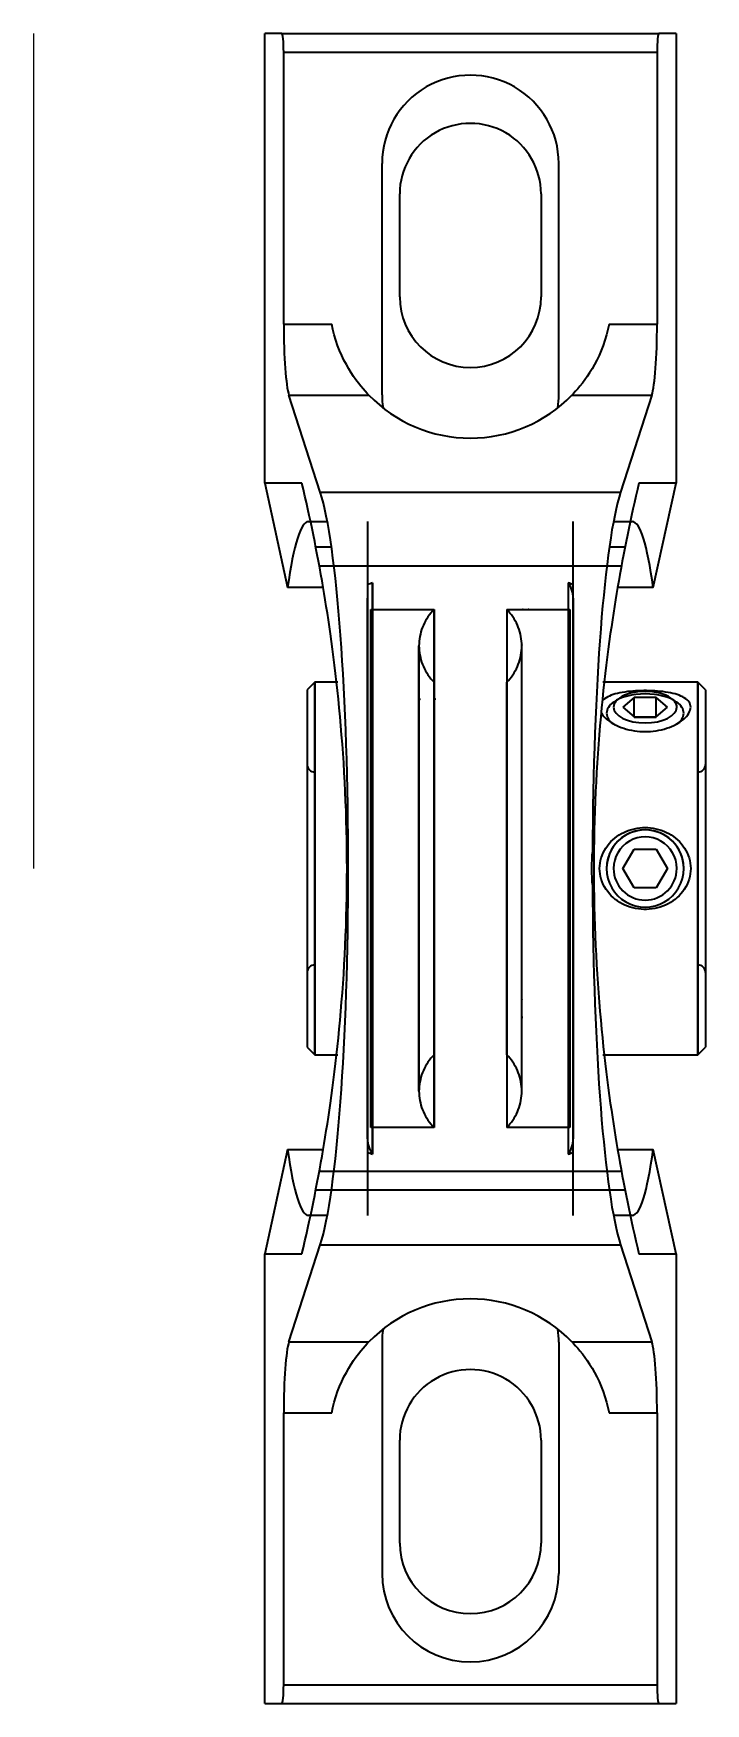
# Model space of a CAD drawing. Header units: millimetres. Extents: x -3183 to 3067, y 1033 to 2218.
# Drawn here: x 2316.1 to 2368.4, y 1088.5 to 1218.5 of the extents above; entities that cross this region are included whole.
import ezdxf

# ---------------------------------------------------------------- set-up
doc = ezdxf.new("R2010")
doc.units = ezdxf.units.MM
doc.layers.add('Kontury', color=7, linetype='Continuous', lineweight=35)

msp = doc.modelspace()

# ---------------------------------------------------------------- linework, layer by layer
msp.add_line((2316.12637, 1218.48828), (2316.12637, 1153.48828))
at = {"layer": 'Kontury'}
for p, q in [((2334.12621, 1183.48828), (2334.12621, 1218.48828)), ((2335.4516, 1218.48828), (2334.12621, 1218.48828)), ((2335.4516, 1218.48828), (2364.80082, 1218.48828)), ((2366.12621, 1218.48828), (2364.80082, 1218.48828)), ((2366.12621, 1218.48828), (2366.12621, 1183.48828)), ((2335.59887, 1217.03828), (2364.65355, 1217.03828)), ((2335.59887, 1195.85848), (2335.59887, 1217.03828)), ((2364.65355, 1217.03828), (2364.65355, 1195.85848)), ((2343.25121, 1208.36328), (2343.25121, 1208.36328)), ((2343.25121, 1190.36328), (2343.25121, 1208.36328)), ((2357.00121, 1208.36328), (2357.00121, 1208.36328)), ((2357.00121, 1190.36328), (2357.00121, 1208.36328)), ((2344.62621, 1197.98828), (2344.62621, 1205.98828)), ((2344.62621, 1205.98828), (2344.62621, 1205.98828)), ((2355.62621, 1205.98828), (2355.62621, 1197.98828)), ((2355.62621, 1205.98828), (2355.62621, 1205.98828)), ((2344.62621, 1197.98828), (2344.62621, 1197.98828)), ((2355.62621, 1197.98828), (2355.62621, 1197.98828)), ((2335.59887, 1195.85848), (2339.33436, 1195.85848)), ((2339.42485, 1195.44285), (2339.33436, 1195.85848)), ((2339.53247, 1195.02664), (2339.42485, 1195.44285)), ((2339.65664, 1194.61366), (2339.53247, 1195.02664)), ((2360.71995, 1195.02664), (2360.59578, 1194.61366)), ((2360.82757, 1195.44285), (2360.71995, 1195.02664)), ((2360.91806, 1195.85848), (2360.82757, 1195.44285)), ((2360.91806, 1195.85848), (2364.65355, 1195.85848)), ((2339.79644, 1194.20752), (2339.65664, 1194.61366)), ((2339.95013, 1193.81139), (2339.79644, 1194.20752)), ((2340.11587, 1193.42833), (2339.95013, 1193.81139)), ((2340.29163, 1193.06084), (2340.11587, 1193.42833)), ((2360.13655, 1193.42833), (2359.96079, 1193.06084)), ((2360.30229, 1193.81139), (2360.13655, 1193.42833)), ((2360.45598, 1194.20752), (2360.30229, 1193.81139)), ((2360.59578, 1194.61366), (2360.45598, 1194.20752)), ((2340.47474, 1192.71109), (2340.29163, 1193.06084)), ((2340.66252, 1192.38127), (2340.47474, 1192.71109)), ((2340.85198, 1192.07322), (2340.66252, 1192.38127)), ((2359.5899, 1192.38127), (2359.40044, 1192.07322)), ((2359.77768, 1192.71109), (2359.5899, 1192.38127)), ((2359.96079, 1193.06084), (2359.77768, 1192.71109)), ((2341.03998, 1191.78826), (2340.85198, 1192.07322)), ((2341.22548, 1191.52476), (2341.03998, 1191.78826)), ((2341.41254, 1191.27483), (2341.22548, 1191.52476)), ((2341.59768, 1191.04104), (2341.41254, 1191.27483)), ((2341.77676, 1190.82686), (2341.59768, 1191.04104)), ((2341.94529, 1190.63491), (2341.77676, 1190.82686)), ((2358.47566, 1190.82686), (2358.30713, 1190.63491)), ((2358.65474, 1191.04104), (2358.47566, 1190.82686)), ((2358.83988, 1191.27483), (2358.65474, 1191.04104)), ((2359.02694, 1191.52476), (2358.83988, 1191.27483)), ((2359.21244, 1191.78826), (2359.02694, 1191.52476)), ((2359.40044, 1192.07322), (2359.21244, 1191.78826)), ((2336.01079, 1190.32692), (2342.23295, 1190.32692)), ((2338.44583, 1182.76739), (2336.01079, 1190.32692)), ((2342.09878, 1190.46761), (2341.94529, 1190.63491)), ((2342.23287, 1190.32698), (2342.09878, 1190.46761)), ((2343.25121, 1190.36328), (2343.25121, 1190.36328)), ((2357.00121, 1190.36328), (2357.00121, 1190.36328)), ((2358.15364, 1190.46761), (2358.01947, 1190.32692)), ((2358.01947, 1190.32692), (2364.24163, 1190.32692)), ((2358.30713, 1190.63491), (2358.15364, 1190.46761)), ((2364.24163, 1190.32692), (2361.80659, 1182.76739)), ((2334.12621, 1183.48828), (2335.90014, 1175.35828)), ((2337.01732, 1183.48828), (2334.12621, 1183.48828)), ((2366.12621, 1183.48828), (2363.2351, 1183.48828)), ((2364.35228, 1175.35828), (2366.12621, 1183.48828)), ((2338.44583, 1182.76739), (2361.80659, 1182.76739)), ((2337.50824, 1180.48828), (2338.9922, 1180.48828)), ((2342.12621, 1180.48828), (2342.12621, 1126.48828)), ((2358.12621, 1126.48828), (2358.12621, 1180.48828)), ((2361.26022, 1180.48828), (2362.74418, 1180.48828)), ((2339.31791, 1178.48828), (2338.09972, 1178.48828)), ((2362.1527, 1178.48828), (2360.93451, 1178.48828)), ((2338.37533, 1177.03828), (2361.87709, 1177.03828)), ((2338.6734, 1175.35828), (2335.90014, 1175.35828)), ((2338.75347, 1174.88379), (2338.6734, 1175.35826)), ((2342.51698, 1175.72226), (2342.51698, 1131.25431)), ((2342.51698, 1131.25431), (2342.51698, 1175.72226)), ((2357.73544, 1175.72226), (2357.73544, 1131.25431)), ((2357.73544, 1175.72226), (2357.73544, 1131.25431)), ((2361.57902, 1175.35826), (2361.49894, 1174.88379)), ((2364.35228, 1175.35828), (2361.57902, 1175.35828)), ((2338.83425, 1174.39392), (2338.75347, 1174.88379)), ((2338.91538, 1173.88978), (2338.83425, 1174.39392)), ((2342.12621, 1153.48828), (2342.12621, 1174.53466)), ((2358.12621, 1174.53466), (2358.12621, 1153.48828)), ((2361.41817, 1174.39392), (2361.33704, 1173.88978)), ((2361.49894, 1174.88379), (2361.41817, 1174.39392)), ((2338.99648, 1173.37264), (2338.91538, 1173.88978)), ((2339.07722, 1172.84383), (2338.99648, 1173.37264)), ((2339.15746, 1172.30322), (2339.07722, 1172.84383)), ((2342.37621, 1173.64514), (2347.29778, 1173.64514)), ((2342.37621, 1133.33143), (2342.37621, 1173.64513)), ((2346.63172, 1172.76313), (2346.54556, 1172.59966)), ((2346.72534, 1172.92244), (2346.63172, 1172.76313)), ((2346.82622, 1173.07725), (2346.72534, 1172.92244)), ((2346.93414, 1173.22725), (2346.82622, 1173.07725)), ((2347.04887, 1173.37209), (2346.93414, 1173.22725)), ((2347.17017, 1173.51149), (2347.04887, 1173.37209)), ((2347.29778, 1173.64514), (2347.17017, 1173.51149)), ((2347.29778, 1133.33143), (2347.29778, 1173.64513)), ((2347.29778, 1173.64513), (2347.29778, 1133.33143)), ((2353.08225, 1173.51149), (2352.95464, 1173.64514)), ((2352.95464, 1173.64514), (2357.87621, 1173.64514)), ((2352.95464, 1173.64513), (2352.95464, 1133.33143)), ((2352.95464, 1173.64513), (2352.95464, 1133.33143)), ((2353.20355, 1173.37209), (2353.08225, 1173.51149)), ((2353.31828, 1173.22725), (2353.20355, 1173.37209)), ((2353.4262, 1173.07725), (2353.31828, 1173.22725)), ((2353.52708, 1172.92244), (2353.4262, 1173.07725)), ((2353.6207, 1172.76313), (2353.52708, 1172.92244)), ((2353.70686, 1172.59966), (2353.6207, 1172.76313)), ((2354.17603, 1173.63128), (2354.16661, 1173.62381)), ((2354.1863, 1173.63834), (2354.17603, 1173.63128)), ((2354.19735, 1173.64494), (2354.1863, 1173.63834)), ((2354.20911, 1173.65108), (2354.19735, 1173.64494)), ((2354.22149, 1173.65674), (2354.20911, 1173.65108)), ((2354.23444, 1173.66188), (2354.22149, 1173.65674)), ((2354.61346, 1173.65769), (2354.59393, 1173.66284)), ((2354.6329, 1173.65206), (2354.61346, 1173.65769)), ((2354.65216, 1173.64597), (2354.6329, 1173.65206)), ((2354.67115, 1173.63943), (2354.65216, 1173.64597)), ((2354.68978, 1173.63245), (2354.67115, 1173.63943)), ((2354.70798, 1173.62507), (2354.68978, 1173.63245)), ((2357.87621, 1173.64513), (2357.87621, 1133.33143)), ((2361.1752, 1172.84383), (2361.09496, 1172.30322)), ((2361.25594, 1173.37264), (2361.1752, 1172.84383)), ((2361.33704, 1173.88978), (2361.25594, 1173.37264)), ((2339.23811, 1171.74335), (2339.15746, 1172.30322)), ((2339.31901, 1171.16351), (2339.23811, 1171.74335)), ((2346.16457, 1171.36933), (2346.14327, 1171.18578)), ((2346.19432, 1171.55171), (2346.16457, 1171.36933)), ((2346.23246, 1171.73251), (2346.19432, 1171.55171)), ((2346.27891, 1171.91136), (2346.23246, 1171.73251)), ((2346.33357, 1172.08787), (2346.27891, 1171.91136)), ((2346.39632, 1172.26167), (2346.33357, 1172.08787)), ((2346.46703, 1172.43239), (2346.39632, 1172.26167)), ((2346.54556, 1172.59966), (2346.46703, 1172.43239)), ((2353.78539, 1172.43239), (2353.70686, 1172.59966)), ((2353.8561, 1172.26167), (2353.78539, 1172.43239)), ((2353.91885, 1172.08787), (2353.8561, 1172.26167)), ((2353.97351, 1171.91136), (2353.91885, 1172.08787)), ((2354.01996, 1171.73251), (2353.97351, 1171.91136)), ((2354.0581, 1171.55171), (2354.01996, 1171.73251)), ((2354.08785, 1171.36933), (2354.0581, 1171.55171)), ((2354.10915, 1171.18578), (2354.08785, 1171.36933)), ((2361.01431, 1171.74335), (2360.93341, 1171.16351)), ((2361.09496, 1172.30322), (2361.01431, 1171.74335)), ((2339.39983, 1170.56429), (2339.31901, 1171.16351)), ((2339.4802, 1169.94636), (2339.39983, 1170.56429)), ((2346.13048, 1171.00144), (2346.12621, 1170.81671)), ((2346.12621, 1170.81671), (2346.13048, 1170.63197)), ((2346.12621, 1170.81671), (2346.12621, 1136.15985)), ((2346.12621, 1136.15985), (2346.12621, 1170.81671)), ((2346.14327, 1171.18578), (2346.13048, 1171.00144)), ((2346.13048, 1170.63197), (2346.14327, 1170.44763)), ((2346.14327, 1170.44763), (2346.16457, 1170.26408)), ((2346.16457, 1170.26408), (2346.19432, 1170.08171)), ((2346.19432, 1170.08171), (2346.23246, 1169.9009)), ((2354.01996, 1169.9009), (2354.0581, 1170.08171)), ((2354.0581, 1170.08171), (2354.08785, 1170.26408)), ((2354.08785, 1170.26408), (2354.10915, 1170.44763)), ((2354.12194, 1171.00144), (2354.10915, 1171.18578)), ((2354.10915, 1170.44763), (2354.12194, 1170.63197)), ((2354.12621, 1170.81671), (2354.12194, 1171.00144)), ((2354.12194, 1170.63197), (2354.12621, 1170.81671)), ((2354.12621, 1170.94463), (2354.12663, 1170.95355)), ((2354.12665, 1170.93542), (2354.12621, 1170.94463)), ((2354.12621, 1136.15985), (2354.12621, 1170.81671)), ((2354.12621, 1136.15985), (2354.12621, 1170.81671)), ((2354.12663, 1170.95355), (2354.12788, 1170.96255)), ((2354.12798, 1170.92609), (2354.12665, 1170.93542)), ((2354.12788, 1170.96255), (2354.12998, 1170.97161)), ((2354.13021, 1170.91668), (2354.12798, 1170.92609)), ((2354.12998, 1170.97161), (2354.13291, 1170.98068)), ((2354.13333, 1170.90723), (2354.13021, 1170.91668)), ((2354.13291, 1170.98068), (2354.1367, 1170.98973)), ((2354.13735, 1170.89778), (2354.13333, 1170.90723)), ((2354.1367, 1170.98973), (2354.14133, 1170.99871)), ((2354.14227, 1170.88838), (2354.13735, 1170.89778)), ((2354.14133, 1170.99871), (2354.14682, 1171.0076)), ((2354.14809, 1170.87906), (2354.14227, 1170.88838)), ((2360.85259, 1170.56429), (2360.77222, 1169.94636)), ((2360.93341, 1171.16351), (2360.85259, 1170.56429)), ((2339.55976, 1169.31052), (2339.4802, 1169.94636)), ((2339.63815, 1168.65756), (2339.55976, 1169.31052)), ((2346.23246, 1169.9009), (2346.27891, 1169.72206)), ((2346.27891, 1169.72206), (2346.33357, 1169.54554)), ((2346.33357, 1169.54554), (2346.39632, 1169.37174)), ((2346.39632, 1169.37174), (2346.46703, 1169.20102)), ((2346.46703, 1169.20102), (2346.54556, 1169.03375)), ((2346.54556, 1169.03375), (2346.63172, 1168.87029)), ((2346.63172, 1168.87029), (2346.72534, 1168.71098)), ((2346.72534, 1168.71098), (2346.82622, 1168.55616)), ((2353.4262, 1168.55616), (2353.52708, 1168.71098)), ((2353.52708, 1168.71098), (2353.6207, 1168.87029)), ((2353.6207, 1168.87029), (2353.70686, 1169.03375)), ((2353.70686, 1169.03375), (2353.78539, 1169.20102)), ((2353.78539, 1169.20102), (2353.8561, 1169.37174)), ((2353.8561, 1169.37174), (2353.91885, 1169.54554)), ((2353.91885, 1169.54554), (2353.97351, 1169.72206)), ((2353.97351, 1169.72206), (2354.01996, 1169.9009)), ((2360.69266, 1169.31052), (2360.61427, 1168.65756)), ((2360.77222, 1169.94636), (2360.69266, 1169.31052)), ((2338.02621, 1167.98828), (2337.42621, 1167.38828)), ((2338.02621, 1153.48828), (2338.02621, 1167.98828)), ((2338.02621, 1167.98828), (2338.02621, 1153.48828)), ((2339.82144, 1167.98828), (2338.02621, 1167.98828)), ((2339.71502, 1167.98828), (2339.63815, 1168.65756)), ((2339.78673, 1167.33447), (2339.71502, 1167.98828)), ((2346.82622, 1168.55616), (2346.93414, 1168.40617)), ((2346.93414, 1168.40617), (2347.04887, 1168.26132)), ((2347.04887, 1168.26132), (2347.17017, 1168.12192)), ((2347.17017, 1168.12192), (2347.29778, 1167.98828)), ((2347.29778, 1153.48828), (2347.29778, 1167.98828)), ((2347.29778, 1167.98828), (2347.29778, 1153.48828)), ((2352.95464, 1167.98828), (2353.08225, 1168.12192)), ((2352.95464, 1153.48828), (2352.95464, 1167.98828)), ((2352.95464, 1167.98828), (2352.95464, 1153.48828)), ((2353.08225, 1168.12192), (2353.20355, 1168.26132)), ((2353.20355, 1168.26132), (2353.31828, 1168.40617)), ((2353.31828, 1168.40617), (2353.4262, 1168.55616)), ((2367.82621, 1167.98828), (2360.43098, 1167.98828)), ((2360.5374, 1167.98828), (2360.46569, 1167.33447)), ((2360.61427, 1168.65756), (2360.5374, 1167.98828)), ((2367.82621, 1153.48828), (2367.82621, 1167.98828)), ((2367.82621, 1167.98828), (2367.82621, 1153.48828)), ((2368.42621, 1167.38828), (2367.82621, 1167.98828)), ((2337.42621, 1167.38828), (2337.42621, 1153.48828)), ((2339.85644, 1166.66743), (2339.78673, 1167.33447)), ((2339.92388, 1165.98802), (2339.85644, 1166.66743)), ((2346.03829, 1166.68324), (2346.23728, 1166.66383)), ((2347.2329, 1166.66984), (2347.42915, 1166.69054)), ((2360.39598, 1166.66743), (2360.32854, 1165.98802)), ((2360.46777, 1166.6213), (2360.38179, 1166.53501)), ((2360.46569, 1167.33447), (2360.39598, 1166.66743)), ((2360.56812, 1166.70246), (2360.46777, 1166.6213)), ((2360.68181, 1166.77828), (2360.56812, 1166.70246)), ((2360.80758, 1166.84853), (2360.68181, 1166.77828)), ((2360.94411, 1166.91305), (2360.80758, 1166.84853)), ((2361.08974, 1166.9718), (2360.94411, 1166.91305)), ((2361.24258, 1167.02483), (2361.08974, 1166.9718)), ((2361.40207, 1167.07257), (2361.24258, 1167.02483)), ((2361.71865, 1166.75543), (2361.27672, 1166.44294)), ((2361.57217, 1167.11654), (2361.40207, 1167.07257)), ((2361.75244, 1167.15666), (2361.57217, 1167.11654)), ((2361.94182, 1167.1927), (2361.75244, 1167.15666)), ((2362.13908, 1167.22455), (2361.94182, 1167.1927)), ((2362.86018, 1166.79565), (2361.99416, 1166.04565)), ((2362.34285, 1167.25218), (2362.13908, 1167.22455)), ((2362.55178, 1167.27555), (2362.34285, 1167.25218)), ((2362.76452, 1167.29474), (2362.55178, 1167.27555)), ((2362.97949, 1167.30981), (2362.76452, 1167.29474)), ((2362.86018, 1165.2801), (2362.86018, 1166.79565)), ((2364.59224, 1166.79565), (2362.86018, 1166.79565)), ((2363.19513, 1167.32088), (2362.97949, 1167.30981)), ((2363.40978, 1167.32807), (2363.19513, 1167.32088)), ((2363.62176, 1167.33157), (2363.40978, 1167.32807)), ((2363.83066, 1167.33157), (2363.62176, 1167.33157)), ((2364.04264, 1167.32807), (2363.83066, 1167.33157)), ((2364.25729, 1167.32088), (2364.04264, 1167.32807)), ((2364.47293, 1167.30981), (2364.25729, 1167.32088)), ((2364.6879, 1167.29474), (2364.47293, 1167.30981)), ((2364.59224, 1165.2801), (2364.59224, 1166.79565)), ((2365.45826, 1166.04565), (2364.59224, 1166.79565)), ((2364.90064, 1167.27555), (2364.6879, 1167.29474)), ((2365.10957, 1167.25218), (2364.90064, 1167.27555)), ((2365.31334, 1167.22455), (2365.10957, 1167.25218)), ((2365.5106, 1167.1927), (2365.31334, 1167.22455)), ((2365.69998, 1167.15666), (2365.5106, 1167.1927)), ((2365.88025, 1167.11654), (2365.69998, 1167.15666)), ((2366.1757, 1166.44294), (2365.73377, 1166.75543)), ((2366.05035, 1167.07257), (2365.88025, 1167.11654)), ((2366.20983, 1167.02483), (2366.05035, 1167.07257)), ((2366.36268, 1166.9718), (2366.20983, 1167.02483)), ((2366.50831, 1166.91305), (2366.36268, 1166.9718)), ((2366.64484, 1166.84853), (2366.50831, 1166.91305)), ((2366.77061, 1166.77828), (2366.64484, 1166.84853)), ((2366.8843, 1166.70246), (2366.77061, 1166.77828)), ((2366.98465, 1166.6213), (2366.8843, 1166.70246)), ((2367.07064, 1166.53501), (2366.98465, 1166.6213)), ((2367.14162, 1166.44403), (2367.07064, 1166.53501)), ((2367.19699, 1166.34891), (2367.14162, 1166.44403)), ((2367.23631, 1166.25024), (2367.19699, 1166.34891)), ((2367.25971, 1166.14886), (2367.23631, 1166.25024)), ((2367.26746, 1166.04565), (2367.25971, 1166.14886)), ((2368.42621, 1167.38828), (2368.42621, 1153.48828)), ((2339.98875, 1165.29713), (2339.92388, 1165.98802)), ((2340.05082, 1164.59571), (2339.98875, 1165.29713)), ((2360.26367, 1165.29713), (2360.2016, 1164.59571)), ((2360.32854, 1165.98802), (2360.26367, 1165.29713)), ((2360.29563, 1165.63752), (2360.32838, 1165.57451)), ((2360.32838, 1165.57451), (2360.40905, 1165.45277)), ((2360.40905, 1165.45277), (2360.50657, 1165.33189)), ((2360.50657, 1165.33189), (2360.62005, 1165.21301)), ((2360.62005, 1165.21301), (2360.74805, 1165.0973)), ((2360.74805, 1165.0973), (2360.88902, 1164.98595)), ((2360.88902, 1164.98595), (2361.04115, 1164.8801)), ((2361.04115, 1164.8801), (2361.18995, 1164.78787)), ((2361.99416, 1166.04565), (2362.86018, 1165.29565)), ((2362.86018, 1165.29565), (2364.59224, 1165.29565)), ((2362.86018, 1165.2801), (2364.59224, 1165.2801)), ((2364.59224, 1165.29565), (2365.45826, 1166.04565)), ((2366.1757, 1164.71089), (2366.50784, 1164.94575)), ((2366.26247, 1164.78787), (2366.41127, 1164.8801)), ((2366.41127, 1164.8801), (2366.5634, 1164.98595)), ((2366.5634, 1164.98595), (2366.70437, 1165.0973)), ((2366.70437, 1165.0973), (2366.83237, 1165.21301)), ((2366.83237, 1165.21301), (2366.94585, 1165.33189)), ((2366.94585, 1165.33189), (2367.04337, 1165.45277)), ((2367.04337, 1165.45277), (2367.12404, 1165.57451)), ((2367.12404, 1165.57451), (2367.18711, 1165.69586)), ((2367.18711, 1165.69586), (2367.23196, 1165.81558)), ((2367.23196, 1165.81558), (2367.25864, 1165.93254)), ((2367.25864, 1165.93254), (2367.26746, 1166.04565)), ((2340.10983, 1163.88474), (2340.05082, 1164.59571)), ((2340.16555, 1163.16503), (2340.10983, 1163.88474)), ((2360.14259, 1163.88474), (2360.08687, 1163.16503)), ((2360.2016, 1164.59571), (2360.14259, 1163.88474)), ((2361.18995, 1164.78787), (2361.34477, 1164.70179)), ((2361.34477, 1164.70179), (2361.50894, 1164.61999)), ((2361.50894, 1164.61999), (2361.68338, 1164.54234)), ((2361.68338, 1164.54234), (2361.86711, 1164.4698)), ((2361.86711, 1164.4698), (2362.05903, 1164.40325)), ((2362.05903, 1164.40325), (2362.25783, 1164.34336)), ((2362.25783, 1164.34336), (2362.46221, 1164.29077)), ((2362.46221, 1164.29077), (2362.67088, 1164.24599)), ((2362.67088, 1164.24599), (2362.88242, 1164.20929)), ((2362.88242, 1164.20929), (2363.0953, 1164.18089)), ((2363.0953, 1164.18089), (2363.30797, 1164.1609)), ((2363.30797, 1164.1609), (2363.51882, 1164.14912)), ((2363.51882, 1164.14912), (2363.72621, 1164.14526)), ((2363.72621, 1164.14526), (2363.9336, 1164.14912)), ((2363.9336, 1164.14912), (2364.14445, 1164.1609)), ((2364.14445, 1164.1609), (2364.35712, 1164.18089)), ((2364.35712, 1164.18089), (2364.57, 1164.20929)), ((2364.57, 1164.20929), (2364.78154, 1164.24599)), ((2364.78154, 1164.24599), (2364.99021, 1164.29077)), ((2364.99021, 1164.29077), (2365.19459, 1164.34336)), ((2365.19459, 1164.34336), (2365.39339, 1164.40325)), ((2365.39339, 1164.40325), (2365.58531, 1164.4698)), ((2365.58531, 1164.4698), (2365.76904, 1164.54234)), ((2365.76904, 1164.54234), (2365.94348, 1164.61999)), ((2365.94348, 1164.61999), (2366.10765, 1164.70179)), ((2366.10765, 1164.70179), (2366.26247, 1164.78787)), ((2340.21781, 1162.43739), (2340.16555, 1163.16503)), ((2340.26641, 1161.70289), (2340.21781, 1162.43739)), ((2360.03461, 1162.43739), (2359.98601, 1161.70289)), ((2360.08687, 1163.16503), (2360.03461, 1162.43739)), ((2338.02621, 1153.48828), (2338.02621, 1160.98828)), ((2338.02621, 1160.98828), (2338.02621, 1153.48828)), ((2340.31116, 1160.96257), (2340.26641, 1161.70289)), ((2340.35192, 1160.21754), (2340.31116, 1160.96257)), ((2359.94126, 1160.96257), (2359.9005, 1160.21754)), ((2359.98601, 1161.70289), (2359.94126, 1160.96257)), ((2367.82621, 1153.48828), (2367.82621, 1160.98828)), ((2367.82621, 1153.48828), (2367.82621, 1160.98828)), ((2340.38856, 1159.4689), (2340.35192, 1160.21754)), ((2359.9005, 1160.21754), (2359.86386, 1159.4689)), ((2340.42098, 1158.71781), (2340.38856, 1159.4689)), ((2340.44909, 1157.96536), (2340.42098, 1158.71781)), ((2359.83144, 1158.71781), (2359.80333, 1157.96536)), ((2359.86386, 1159.4689), (2359.83144, 1158.71781)), ((2340.47284, 1157.21272), (2340.44909, 1157.96536)), ((2340.49221, 1156.46108), (2340.47284, 1157.21272)), ((2359.77958, 1157.21272), (2359.76021, 1156.46108)), ((2359.80333, 1157.96536), (2359.77958, 1157.21272)), ((2340.50719, 1155.7116), (2340.49221, 1156.46108)), ((2340.51781, 1154.9655), (2340.50719, 1155.7116)), ((2359.74523, 1155.7116), (2359.73461, 1154.9655)), ((2359.76021, 1156.46108), (2359.74523, 1155.7116)), ((2361.05702, 1155.57786), (2361.20535, 1155.72201)), ((2361.20535, 1155.72201), (2361.35963, 1155.85482)), ((2361.35963, 1155.85482), (2361.52347, 1155.97971)), ((2361.52347, 1155.97971), (2361.69735, 1156.09682)), ((2361.69735, 1156.09682), (2361.8803, 1156.20497)), ((2361.8803, 1156.20497), (2362.07121, 1156.30315)), ((2362.07121, 1156.30315), (2362.26883, 1156.3907)), ((2362.26883, 1156.3907), (2362.47186, 1156.46695)), ((2362.47186, 1156.46695), (2362.67907, 1156.53143)), ((2362.67907, 1156.53143), (2362.88903, 1156.58398)), ((2362.88903, 1156.58398), (2363.10027, 1156.62445)), ((2363.10027, 1156.62445), (2363.31127, 1156.65285)), ((2363.31127, 1156.65285), (2363.52045, 1156.66955)), ((2363.52045, 1156.66955), (2363.72621, 1156.67501)), ((2363.72621, 1156.67501), (2363.93197, 1156.66955)), ((2363.93197, 1156.66955), (2364.14115, 1156.65285)), ((2364.14115, 1156.65285), (2364.35215, 1156.62445)), ((2364.35215, 1156.62445), (2364.56339, 1156.58398)), ((2364.56339, 1156.58398), (2364.77335, 1156.53143)), ((2364.77335, 1156.53143), (2364.98056, 1156.46695)), ((2364.98056, 1156.46695), (2365.18359, 1156.3907)), ((2365.18359, 1156.3907), (2365.38121, 1156.30315)), ((2365.38121, 1156.30315), (2365.57212, 1156.20497)), ((2365.57212, 1156.20497), (2365.75506, 1156.09682)), ((2365.75506, 1156.09682), (2365.92895, 1155.97971)), ((2365.92895, 1155.97971), (2366.09278, 1155.85482)), ((2366.09278, 1155.85482), (2366.24707, 1155.72201)), ((2366.24707, 1155.72201), (2366.3954, 1155.57786)), ((2340.52412, 1154.22399), (2340.51781, 1154.9655)), ((2359.59958, 1154.3079), (2359.61279, 1154.51434)), ((2359.61279, 1154.51434), (2359.62898, 1154.72121)), ((2359.73461, 1154.9655), (2359.7283, 1154.22399)), ((2360.30578, 1154.31056), (2360.374, 1154.5119)), ((2360.374, 1154.5119), (2360.45668, 1154.7085)), ((2360.45668, 1154.7085), (2360.55323, 1154.89897)), ((2360.55323, 1154.89897), (2360.66277, 1155.08224)), ((2360.66277, 1155.08224), (2360.78411, 1155.25719)), ((2360.78411, 1155.25719), (2360.91602, 1155.4227)), ((2360.91602, 1155.4227), (2361.05702, 1155.57786)), ((2361.99416, 1153.48828), (2362.86018, 1154.98828)), ((2362.86018, 1154.98828), (2362.86018, 1154.98828)), ((2362.86018, 1154.98828), (2364.59224, 1154.98828)), ((2364.59224, 1154.98828), (2364.59224, 1154.98828)), ((2364.59224, 1154.98828), (2365.45826, 1153.48828)), ((2366.3954, 1155.57786), (2366.5364, 1155.4227)), ((2366.5364, 1155.4227), (2366.66831, 1155.25719)), ((2366.66831, 1155.25719), (2366.78964, 1155.08224)), ((2366.78964, 1155.08224), (2366.89918, 1154.89897)), ((2366.89918, 1154.89897), (2366.99574, 1154.7085)), ((2366.99574, 1154.7085), (2367.07842, 1154.5119)), ((2367.07842, 1154.5119), (2367.14664, 1154.31056)), ((2337.42621, 1153.48828), (2337.42621, 1139.58828)), ((2338.02621, 1145.98828), (2338.02621, 1153.48828)), ((2338.02621, 1153.48828), (2338.02621, 1145.98828)), ((2338.02621, 1153.48828), (2338.02621, 1138.98828)), ((2338.02621, 1138.98828), (2338.02621, 1153.48828)), ((2340.52621, 1153.48828), (2340.52412, 1154.22399)), ((2340.52412, 1152.75257), (2340.52621, 1153.48828)), ((2342.12621, 1132.4419), (2342.12621, 1153.48828)), ((2346.08312, 1153.66879), (2346.09217, 1153.64975)), ((2346.09326, 1153.32931), (2346.08449, 1153.3105)), ((2346.09217, 1153.64975), (2346.10017, 1153.63022)), ((2346.10101, 1153.34857), (2346.09326, 1153.32931)), ((2346.10017, 1153.63022), (2346.1071, 1153.61029)), ((2346.10771, 1153.36821), (2346.10101, 1153.34857)), ((2346.1071, 1153.61029), (2346.11295, 1153.59007)), ((2346.11338, 1153.38813), (2346.10771, 1153.36821)), ((2346.11295, 1153.59007), (2346.11773, 1153.56966)), ((2346.11801, 1153.40822), (2346.11338, 1153.38813)), ((2346.11773, 1153.56966), (2346.12145, 1153.54917)), ((2346.1216, 1153.42838), (2346.11801, 1153.40822)), ((2346.12145, 1153.54917), (2346.1241, 1153.52871)), ((2346.12416, 1153.44851), (2346.1216, 1153.42838)), ((2346.1241, 1153.52871), (2346.12568, 1153.50837)), ((2346.1257, 1153.46851), (2346.12416, 1153.44851)), ((2346.12568, 1153.50837), (2346.12621, 1153.48828)), ((2346.12621, 1153.48828), (2346.1257, 1153.46851)), ((2347.29778, 1138.98828), (2347.29778, 1153.48828)), ((2347.29778, 1153.48828), (2347.29778, 1138.98828)), ((2352.95464, 1153.48828), (2352.95464, 1138.98828)), ((2352.95464, 1138.98828), (2352.95464, 1153.48828)), ((2358.12621, 1153.48828), (2358.12621, 1132.4419)), ((2359.57621, 1153.48828), (2359.57766, 1153.6921)), ((2359.57766, 1153.28447), (2359.57621, 1153.48828)), ((2359.57766, 1153.6921), (2359.58196, 1153.8967)), ((2359.58196, 1153.07986), (2359.57766, 1153.28447)), ((2359.58196, 1153.8967), (2359.5892, 1154.102)), ((2359.5892, 1154.102), (2359.59958, 1154.3079)), ((2359.7283, 1154.22399), (2359.72621, 1153.48828)), ((2359.72621, 1153.48828), (2359.7283, 1152.75257)), ((2360.18496, 1153.48828), (2360.1924, 1153.69315)), ((2360.1927, 1153.27921), (2360.18496, 1153.48828)), ((2360.1924, 1153.69315), (2360.21487, 1153.8996)), ((2360.21611, 1153.06853), (2360.1927, 1153.27921)), ((2360.21487, 1153.8996), (2360.25261, 1154.10595)), ((2360.25261, 1154.10595), (2360.30578, 1154.31056)), ((2361.99416, 1153.48828), (2361.99416, 1153.48828)), ((2362.86018, 1151.98828), (2361.99416, 1153.48828)), ((2365.45826, 1153.48828), (2364.59224, 1151.98828)), ((2365.45826, 1153.48828), (2365.45826, 1153.48828)), ((2367.14664, 1154.31056), (2367.19981, 1154.10595)), ((2367.19981, 1154.10595), (2367.23755, 1153.8996)), ((2367.25971, 1153.27921), (2367.23631, 1153.06853)), ((2367.23755, 1153.8996), (2367.26002, 1153.69315)), ((2367.26746, 1153.48828), (2367.25971, 1153.27921)), ((2367.26002, 1153.69315), (2367.26746, 1153.48828)), ((2367.82621, 1153.48828), (2367.82621, 1145.98828)), ((2367.82621, 1145.98828), (2367.82621, 1153.48828)), ((2367.82621, 1153.48828), (2367.82621, 1138.98828)), ((2367.82621, 1138.98828), (2367.82621, 1153.48828)), ((2368.42621, 1153.48828), (2368.42621, 1139.58828)), ((2340.50719, 1151.26496), (2340.51781, 1152.01106)), ((2340.51781, 1152.01106), (2340.52412, 1152.75257)), ((2359.5892, 1152.87456), (2359.58196, 1153.07986)), ((2359.59939, 1152.66864), (2359.5892, 1152.87456)), ((2359.61279, 1152.46222), (2359.59939, 1152.66864)), ((2359.62873, 1152.25532), (2359.61279, 1152.46222)), ((2359.7283, 1152.75257), (2359.73461, 1152.01106)), ((2359.73461, 1152.01106), (2359.74523, 1151.26496)), ((2360.25543, 1152.85802), (2360.21611, 1153.06853)), ((2360.3108, 1152.64943), (2360.25543, 1152.85802)), ((2360.38179, 1152.44436), (2360.3108, 1152.64943)), ((2360.46777, 1152.24439), (2360.38179, 1152.44436)), ((2360.56812, 1152.05094), (2360.46777, 1152.24439)), ((2360.68181, 1151.86516), (2360.56812, 1152.05094)), ((2360.80758, 1151.68823), (2360.68181, 1151.86516)), ((2362.86018, 1151.98828), (2362.86018, 1151.98828)), ((2364.59224, 1151.98828), (2362.86018, 1151.98828)), ((2364.59224, 1151.98828), (2364.59224, 1151.98828)), ((2366.77061, 1151.86516), (2366.64484, 1151.68823)), ((2366.8843, 1152.05094), (2366.77061, 1151.86516)), ((2366.98465, 1152.24439), (2366.8843, 1152.05094)), ((2367.07064, 1152.44436), (2366.98465, 1152.24439)), ((2367.14162, 1152.64943), (2367.07064, 1152.44436)), ((2367.19699, 1152.85802), (2367.14162, 1152.64943)), ((2367.23631, 1153.06853), (2367.19699, 1152.85802)), ((2340.47284, 1149.76384), (2340.49221, 1150.51549)), ((2340.49221, 1150.51549), (2340.50719, 1151.26496)), ((2359.74523, 1151.26496), (2359.76021, 1150.51549)), ((2359.76021, 1150.51549), (2359.77958, 1149.76384)), ((2360.94411, 1151.52134), (2360.80758, 1151.68823)), ((2361.08974, 1151.36535), (2360.94411, 1151.52134)), ((2361.24258, 1151.221), (2361.08974, 1151.36535)), ((2361.40207, 1151.08792), (2361.24258, 1151.221)), ((2361.57217, 1150.96254), (2361.40207, 1151.08792)), ((2361.75244, 1150.84563), (2361.57217, 1150.96254)), ((2361.94182, 1150.7384), (2361.75244, 1150.84563)), ((2362.13908, 1150.6418), (2361.94182, 1150.7384)), ((2362.34285, 1150.55651), (2362.13908, 1150.6418)), ((2362.55178, 1150.4832), (2362.34285, 1150.55651)), ((2365.10957, 1150.55651), (2364.90064, 1150.4832)), ((2365.31334, 1150.6418), (2365.10957, 1150.55651)), ((2365.5106, 1150.7384), (2365.31334, 1150.6418)), ((2365.69998, 1150.84563), (2365.5106, 1150.7384)), ((2365.88025, 1150.96254), (2365.69998, 1150.84563)), ((2366.05035, 1151.08792), (2365.88025, 1150.96254)), ((2366.20983, 1151.221), (2366.05035, 1151.08792)), ((2366.36268, 1151.36535), (2366.20983, 1151.221)), ((2366.50831, 1151.52134), (2366.36268, 1151.36535)), ((2366.64484, 1151.68823), (2366.50831, 1151.52134)), ((2340.44909, 1149.0112), (2340.47284, 1149.76384)), ((2359.77958, 1149.76384), (2359.80333, 1149.0112)), ((2362.76452, 1150.42224), (2362.55178, 1150.4832)), ((2362.97949, 1150.37375), (2362.76452, 1150.42224)), ((2363.19513, 1150.33788), (2362.97949, 1150.37375)), ((2363.40978, 1150.31444), (2363.19513, 1150.33788)), ((2363.62176, 1150.30296), (2363.40978, 1150.31444)), ((2363.83066, 1150.30296), (2363.62176, 1150.30296)), ((2364.04264, 1150.31444), (2363.83066, 1150.30296)), ((2364.25729, 1150.33788), (2364.04264, 1150.31444)), ((2364.47293, 1150.37375), (2364.25729, 1150.33788)), ((2364.6879, 1150.42224), (2364.47293, 1150.37375)), ((2364.90064, 1150.4832), (2364.6879, 1150.42224)), ((2340.38856, 1147.50766), (2340.42098, 1148.25876)), ((2340.42098, 1148.25876), (2340.44909, 1149.0112)), ((2359.80333, 1149.0112), (2359.83144, 1148.25876)), ((2359.83144, 1148.25876), (2359.86386, 1147.50766)), ((2340.31116, 1146.01399), (2340.35192, 1146.75903)), ((2340.35192, 1146.75903), (2340.38856, 1147.50766)), ((2359.86386, 1147.50766), (2359.9005, 1146.75903)), ((2359.9005, 1146.75903), (2359.94126, 1146.01399)), ((2340.26641, 1145.27367), (2340.31116, 1146.01399)), ((2359.94126, 1146.01399), (2359.98601, 1145.27367)), ((2340.16555, 1143.81153), (2340.21781, 1144.53917)), ((2340.21781, 1144.53917), (2340.26641, 1145.27367)), ((2359.98601, 1145.27367), (2360.03461, 1144.53917)), ((2360.03461, 1144.53917), (2360.08687, 1143.81153)), ((2340.05082, 1142.38085), (2340.10983, 1143.09182)), ((2340.10983, 1143.09182), (2340.16555, 1143.81153)), ((2354.12621, 1143.40985), (2354.12663, 1143.42532)), ((2354.12621, 1141.90974), (2354.12621, 1143.40985)), ((2354.12667, 1143.39368), (2354.12621, 1143.40985)), ((2354.12663, 1143.42532), (2354.12788, 1143.44097)), ((2354.12804, 1143.37732), (2354.12667, 1143.39368)), ((2354.12788, 1143.44097), (2354.12998, 1143.45674)), ((2354.13033, 1143.36086), (2354.12804, 1143.37732)), ((2354.12998, 1143.45674), (2354.13291, 1143.47256)), ((2354.13355, 1143.34437), (2354.13033, 1143.36086)), ((2354.13291, 1143.47256), (2354.1367, 1143.48838)), ((2354.13769, 1143.32791), (2354.13355, 1143.34437)), ((2354.1367, 1143.48838), (2354.14133, 1143.50412)), ((2354.14277, 1143.31158), (2354.13769, 1143.32791)), ((2354.14133, 1143.50412), (2354.14682, 1143.51972)), ((2354.14878, 1143.29543), (2354.14277, 1143.31158)), ((2354.14682, 1143.51972), (2354.15316, 1143.53511)), ((2360.08687, 1143.81153), (2360.14259, 1143.09182)), ((2360.14259, 1143.09182), (2360.2016, 1142.38085)), ((2339.92388, 1140.98854), (2339.98875, 1141.67943)), ((2339.98875, 1141.67943), (2340.05082, 1142.38085)), ((2354.12674, 1141.9272), (2354.12621, 1141.90974)), ((2354.12621, 1141.90974), (2354.12672, 1141.89267)), ((2354.12672, 1141.89267), (2354.12826, 1141.8755)), ((2354.12832, 1141.94496), (2354.12674, 1141.9272)), ((2354.12826, 1141.8755), (2354.13082, 1141.85831)), ((2354.13097, 1141.96293), (2354.12832, 1141.94496)), ((2354.13082, 1141.85831), (2354.13441, 1141.84119)), ((2354.13469, 1141.98103), (2354.13097, 1141.96293)), ((2360.2016, 1142.38085), (2360.26367, 1141.67943)), ((2360.26367, 1141.67943), (2360.32854, 1140.98854)), ((2339.78673, 1139.64209), (2339.85644, 1140.30913)), ((2339.85644, 1140.30913), (2339.92388, 1140.98854)), ((2360.32854, 1140.98854), (2360.39598, 1140.30913)), ((2360.39598, 1140.30913), (2360.46569, 1139.64209)), ((2337.42621, 1139.58828), (2338.02621, 1138.98828)), ((2338.02621, 1138.98828), (2339.82144, 1138.98828)), ((2339.63815, 1138.31901), (2339.71502, 1138.98828)), ((2339.71502, 1138.98828), (2339.78673, 1139.64209)), ((2347.17017, 1138.85464), (2347.04887, 1138.71524)), ((2347.29778, 1138.98828), (2347.17017, 1138.85464)), ((2353.08225, 1138.85464), (2352.95464, 1138.98828)), ((2353.20355, 1138.71524), (2353.08225, 1138.85464)), ((2360.43098, 1138.98828), (2367.82621, 1138.98828)), ((2360.46569, 1139.64209), (2360.5374, 1138.98828)), ((2360.5374, 1138.98828), (2360.61427, 1138.31901)), ((2367.82621, 1138.98828), (2368.42621, 1139.58828)), ((2339.4802, 1137.0302), (2339.55976, 1137.66604)), ((2339.55976, 1137.66604), (2339.63815, 1138.31901)), ((2346.39632, 1137.60482), (2346.33357, 1137.43102)), ((2346.46703, 1137.77554), (2346.39632, 1137.60482)), ((2346.54556, 1137.94281), (2346.46703, 1137.77554)), ((2346.63172, 1138.10627), (2346.54556, 1137.94281)), ((2346.72534, 1138.26558), (2346.63172, 1138.10627)), ((2346.82622, 1138.4204), (2346.72534, 1138.26558)), ((2346.93414, 1138.57039), (2346.82622, 1138.4204)), ((2347.04887, 1138.71524), (2346.93414, 1138.57039)), ((2353.31828, 1138.57039), (2353.20355, 1138.71524)), ((2353.4262, 1138.4204), (2353.31828, 1138.57039)), ((2353.52708, 1138.26558), (2353.4262, 1138.4204)), ((2353.6207, 1138.10627), (2353.52708, 1138.26558)), ((2353.70686, 1137.94281), (2353.6207, 1138.10627)), ((2353.78539, 1137.77554), (2353.70686, 1137.94281)), ((2353.8561, 1137.60482), (2353.78539, 1137.77554)), ((2353.91885, 1137.43102), (2353.8561, 1137.60482)), ((2360.61427, 1138.31901), (2360.69266, 1137.66604)), ((2360.69266, 1137.66604), (2360.77222, 1137.0302)), ((2339.31901, 1135.81305), (2339.39983, 1136.41227)), ((2339.39983, 1136.41227), (2339.4802, 1137.0302)), ((2346.13048, 1136.34459), (2346.12621, 1136.15985)), ((2346.14327, 1136.52893), (2346.13048, 1136.34459)), ((2346.16457, 1136.71248), (2346.14327, 1136.52893)), ((2346.19432, 1136.89485), (2346.16457, 1136.71248)), ((2346.23246, 1137.07566), (2346.19432, 1136.89485)), ((2346.27891, 1137.2545), (2346.23246, 1137.07566)), ((2346.33357, 1137.43102), (2346.27891, 1137.2545)), ((2353.97351, 1137.2545), (2353.91885, 1137.43102)), ((2354.01996, 1137.07566), (2353.97351, 1137.2545)), ((2354.0581, 1136.89485), (2354.01996, 1137.07566)), ((2354.08785, 1136.71248), (2354.0581, 1136.89485)), ((2354.10915, 1136.52893), (2354.08785, 1136.71248)), ((2354.12194, 1136.34459), (2354.10915, 1136.52893)), ((2354.12621, 1136.15985), (2354.12194, 1136.34459)), ((2360.77222, 1137.0302), (2360.85259, 1136.41227)), ((2360.85259, 1136.41227), (2360.93341, 1135.81305)), ((2339.15746, 1134.67334), (2339.23811, 1135.23321)), ((2339.23811, 1135.23321), (2339.31901, 1135.81305)), ((2346.12621, 1136.15985), (2346.13048, 1135.97512)), ((2346.13048, 1135.97512), (2346.14327, 1135.79078)), ((2346.14327, 1135.79078), (2346.16457, 1135.60723)), ((2346.16457, 1135.60723), (2346.19432, 1135.42486)), ((2346.19432, 1135.42486), (2346.23246, 1135.24405)), ((2346.23246, 1135.24405), (2346.27891, 1135.0652)), ((2346.27891, 1135.0652), (2346.33357, 1134.88869)), ((2353.91885, 1134.88869), (2353.97351, 1135.0652)), ((2353.97351, 1135.0652), (2354.01996, 1135.24405)), ((2354.01996, 1135.24405), (2354.0581, 1135.42486)), ((2354.0581, 1135.42486), (2354.08785, 1135.60723)), ((2354.08785, 1135.60723), (2354.10915, 1135.79078)), ((2354.10915, 1135.79078), (2354.12194, 1135.97512)), ((2354.12194, 1135.97512), (2354.12621, 1136.15985)), ((2360.93341, 1135.81305), (2361.01431, 1135.23321)), ((2361.01431, 1135.23321), (2361.09496, 1134.67334)), ((2338.91538, 1133.08678), (2338.99648, 1133.60392)), ((2338.99648, 1133.60392), (2339.07722, 1134.13273)), ((2339.07722, 1134.13273), (2339.15746, 1134.67334)), ((2346.33357, 1134.88869), (2346.39632, 1134.71489)), ((2346.39632, 1134.71489), (2346.46703, 1134.54417)), ((2346.46703, 1134.54417), (2346.54556, 1134.3769)), ((2346.54556, 1134.3769), (2346.63172, 1134.21344)), ((2346.63172, 1134.21344), (2346.72534, 1134.05412)), ((2346.72534, 1134.05412), (2346.82622, 1133.89931)), ((2346.82622, 1133.89931), (2346.93414, 1133.74931)), ((2346.93414, 1133.74931), (2347.04887, 1133.60447)), ((2347.04887, 1133.60447), (2347.17017, 1133.46507)), ((2353.08225, 1133.46507), (2353.20355, 1133.60447)), ((2353.20355, 1133.60447), (2353.31828, 1133.74931)), ((2353.31828, 1133.74931), (2353.4262, 1133.89931)), ((2353.4262, 1133.89931), (2353.52708, 1134.05412)), ((2353.52708, 1134.05412), (2353.6207, 1134.21344)), ((2353.6207, 1134.21344), (2353.70686, 1134.3769)), ((2353.70686, 1134.3769), (2353.78539, 1134.54417)), ((2353.78539, 1134.54417), (2353.8561, 1134.71489)), ((2353.8561, 1134.71489), (2353.91885, 1134.88869)), ((2361.09496, 1134.67334), (2361.1752, 1134.13273)), ((2361.1752, 1134.13273), (2361.25594, 1133.60392)), ((2361.25594, 1133.60392), (2361.33704, 1133.08678)), ((2338.75347, 1132.09277), (2338.83425, 1132.58264)), ((2338.83425, 1132.58264), (2338.91538, 1133.08678)), ((2347.29778, 1133.33143), (2342.37621, 1133.33143)), ((2347.17017, 1133.46507), (2347.29778, 1133.33143)), ((2352.95464, 1133.33143), (2353.08225, 1133.46507)), ((2357.87621, 1133.33143), (2352.95464, 1133.33143)), ((2361.33704, 1133.08678), (2361.41817, 1132.58264)), ((2361.41817, 1132.58264), (2361.49894, 1132.09277)), ((2335.90014, 1131.61828), (2334.12621, 1123.48828)), ((2335.90014, 1131.61828), (2338.6734, 1131.61828)), ((2338.6734, 1131.6183), (2338.75347, 1132.09277)), ((2361.49894, 1132.09277), (2361.57902, 1131.6183)), ((2361.57902, 1131.61828), (2364.35228, 1131.61828)), ((2366.12621, 1123.48828), (2364.35228, 1131.61828)), ((2338.37533, 1129.93828), (2361.87709, 1129.93828)), ((2338.09972, 1128.48828), (2362.1527, 1128.48828)), ((2338.9922, 1126.48828), (2337.50824, 1126.48828)), ((2362.74418, 1126.48828), (2361.26022, 1126.48828)), ((2334.12621, 1123.48828), (2337.01732, 1123.48828)), ((2334.12621, 1088.48828), (2334.12621, 1123.48828)), ((2336.01079, 1116.64964), (2338.44583, 1124.20917)), ((2338.44583, 1124.20917), (2361.80659, 1124.20917)), ((2361.80659, 1124.20917), (2364.24163, 1116.64964)), ((2363.2351, 1123.48828), (2366.12621, 1123.48828)), ((2366.12621, 1123.48828), (2366.12621, 1088.48828)), ((2336.01079, 1116.64964), (2342.23295, 1116.64964)), ((2341.03998, 1115.1883), (2341.22548, 1115.4518)), ((2341.22548, 1115.4518), (2341.41254, 1115.70173)), ((2341.41254, 1115.70173), (2341.59768, 1115.93552)), ((2341.59768, 1115.93552), (2341.77675, 1116.14975)), ((2341.77675, 1116.14975), (2341.94529, 1116.34165)), ((2341.94529, 1116.34165), (2342.09878, 1116.50895)), ((2342.09878, 1116.50895), (2342.23295, 1116.64964)), ((2343.25121, 1116.61328), (2343.25121, 1116.61328)), ((2343.25121, 1116.61328), (2343.25121, 1098.61328)), ((2357.00121, 1116.61328), (2357.00121, 1116.61328)), ((2357.00121, 1116.61328), (2357.00121, 1098.61328)), ((2358.01947, 1116.64964), (2364.24163, 1116.64964)), ((2358.01955, 1116.64958), (2358.15364, 1116.50895)), ((2358.15364, 1116.50895), (2358.30713, 1116.34165)), ((2358.30713, 1116.34165), (2358.47566, 1116.1497)), ((2358.47566, 1116.1497), (2358.65474, 1115.93552)), ((2358.65474, 1115.93552), (2358.83988, 1115.70173)), ((2358.83988, 1115.70173), (2359.02694, 1115.4518)), ((2359.02694, 1115.4518), (2359.21244, 1115.1883)), ((2340.29163, 1113.91572), (2340.47474, 1114.26547)), ((2340.47474, 1114.26547), (2340.66252, 1114.59529)), ((2340.66252, 1114.59529), (2340.85198, 1114.90334)), ((2340.85198, 1114.90334), (2341.03998, 1115.1883)), ((2359.21244, 1115.1883), (2359.40044, 1114.90334)), ((2359.40044, 1114.90334), (2359.5899, 1114.59529)), ((2359.5899, 1114.59529), (2359.77768, 1114.26547)), ((2359.77768, 1114.26547), (2359.96079, 1113.91572)), ((2339.79644, 1112.76904), (2339.95013, 1113.16518)), ((2339.95013, 1113.16518), (2340.11588, 1113.54822)), ((2340.11588, 1113.54822), (2340.29163, 1113.91572)), ((2359.96079, 1113.91572), (2360.13654, 1113.54822)), ((2360.13654, 1113.54822), (2360.30229, 1113.16518)), ((2360.30229, 1113.16518), (2360.45598, 1112.76904)), ((2339.33436, 1111.11808), (2339.42485, 1111.53371)), ((2339.42485, 1111.53371), (2339.53247, 1111.94992)), ((2339.53247, 1111.94992), (2339.65664, 1112.3629)), ((2339.65664, 1112.3629), (2339.79644, 1112.76904)), ((2360.45598, 1112.76904), (2360.59578, 1112.3629)), ((2360.59578, 1112.3629), (2360.71995, 1111.94992)), ((2360.71995, 1111.94992), (2360.82757, 1111.53371)), ((2360.82757, 1111.53371), (2360.91806, 1111.11808)), ((2335.59887, 1111.11808), (2339.33436, 1111.11808)), ((2335.59887, 1089.93828), (2335.59887, 1111.11808)), ((2360.91806, 1111.11808), (2364.65355, 1111.11808)), ((2364.65355, 1111.11808), (2364.65355, 1089.93828)), ((2344.62621, 1100.98828), (2344.62621, 1108.98828)), ((2344.62621, 1108.98828), (2344.62621, 1108.98828)), ((2355.62621, 1108.98828), (2355.62621, 1100.98828)), ((2355.62621, 1108.98828), (2355.62621, 1108.98828)), ((2344.62621, 1100.98828), (2344.62621, 1100.98828)), ((2355.62621, 1100.98828), (2355.62621, 1100.98828)), ((2343.25121, 1098.61328), (2343.25121, 1098.61328)), ((2357.00121, 1098.61328), (2357.00121, 1098.61328)), ((2335.59887, 1089.93828), (2364.65355, 1089.93828)), ((2334.12621, 1088.48828), (2335.4516, 1088.48828)), ((2335.4516, 1088.48828), (2364.80082, 1088.48828)), ((2364.80082, 1088.48828), (2366.12621, 1088.48828))]:
    msp.add_line(p, q, dxfattribs=at)
for centre, radius, start, end in [((2350.12621, 1208.36328), 6.875, 0, 180.0000198), ((2350.12621, 1205.98828), 5.5, 0, 180.0000198), ((2350.12621, 1197.98828), 5.5, 180.0000198, 0), ((2350.12621, 1190.36328), 6.875, 180.0000198, 188.5535228), ((2350.12621, 1190.36328), 6.875, 351.4464772, 0), ((2350.12621, 1153.48828), 23.5, 108.8926916, 109.9028162), ((2356.12621, 1174.53466), 2, 0, 36.4269377), ((2350.12621, 1153.48828), 23.5, 70.0972036, 71.1072709), ((2338.02621, 1161.58828), 0.6, 179.9999626, 269.9999614), ((2367.82621, 1161.58828), 0.6, 270.000076, 0.0000573), ((2363.72621, 1153.48828), 3, 0, 180.0000198), ((2363.72621, 1153.48828), 3, 0, 179.9999802), ((2363.72621, 1153.48828), 2.45875, 0, 180.0000198), ((2363.72621, 1153.48828), 2.45875, 0, 180.0000198), ((2363.72621, 1153.48828), 3, 179.9999802, 0), ((2363.72621, 1153.48828), 3, 179.9999802, 0), ((2363.72621, 1153.48828), 2.45875, 180.0000198, 0), ((2363.72621, 1153.48828), 2.45875, 180.0000198, 0), ((2338.02621, 1145.38828), 0.6, 90.0000386, 180.0000374), ((2367.82621, 1145.38828), 0.6, 359.9999427, 89.999924), ((2344.12621, 1132.4419), 2, 179.9999626, 216.4269752), ((2356.12621, 1132.4419), 2, 323.5730623, 0), ((2350.12621, 1153.48828), 23.5, 250.0971838, 251.1073084), ((2350.12621, 1153.48828), 23.5, 288.8927291, 289.9027964), ((2350.12621, 1116.61328), 6.875, 171.4464772, 180.0000198), ((2350.12621, 1116.61328), 6.875, 0, 8.5535228), ((2350.12621, 1108.98828), 5.5, 0, 180.0000198), ((2350.12621, 1100.98828), 5.5, 180.0000198, 0), ((2350.12621, 1098.61328), 6.875, 180.0000198, 0)]:
    msp.add_arc(centre, radius, start, end, dxfattribs=at)
for centre, major_axis, ratio, start_param, end_param in [((2335.4516, 1217.03828), (0, 1.45), 0.1015625, -1.570796327, 0), ((2364.80082, 1217.03828), (0, -1.45), 0.1015625, -3.141592654, -1.570796327), ((2336.18793, 1195.85848), (0, -5.8), 0.1015625, -1.570796327, -0.305432619), ((2364.06449, 1195.85848), (0, 5.8), 0.1015625, -2.836160034, -1.570796327), ((2350.12621, 1197.98828), (0, 11), 1, 2.341286928, 3.941898379), ((2210.52621, 1153.48828), (-130, 0), 1, -2.972558085, -2.908724475), ((2489.72621, 1153.48828), (130, 0), 1, 2.908724475, 2.972558085), ((2337.50824, 1153.48828), (0, 30.7), 0.1015625, -2.836160034, -0.305432619), ((2362.74418, 1153.48828), (0, -30.7), 0.1015625, -2.836160034, -1.610968744), ((2337.50824, 1153.48828), (0, -27), 0.1015625, 3.141592654, 3.768236977), ((2362.74418, 1153.48828), (0, 27), 0.1015625, -0.626644323, 0), ((2363.72621, 1165.57691), (-3, 0), 0.5, -0.615496098, 0), ((2363.72621, 1166.04565), (2.45875, 0), 0.5, 2.526096556, 3.141592654), ((2363.72621, 1165.57691), (-3, 0), 0.5, -2.526096556, -0.615496098), ((2363.72621, 1166.04565), (2.45875, 0), 0.5, 0.615496098, 2.526096556), ((2363.72621, 1166.04565), (2.45875, 0), 0.5, 0, 0.615496098), ((2363.72621, 1165.57691), (-3, 0), 0.5, 3.141592654, 3.757088752), ((2363.72621, 1165.57691), (-3, 0), 0.5, 0, 0.615496098), ((2363.72621, 1166.04565), (2.45875, 0), 0.5, 3.141592654, 6.283185307), ((2363.72621, 1165.57691), (-3, 0), 0.5, 2.526096556, 3.141592654), ((2362.74418, 1153.48828), (0, -30.7), 0.1015625, -1.530623909, -0.305432619), ((2337.50824, 1153.48828), (0, -27), 0.1015625, -0.626644323, 0), ((2210.52621, 1153.48828), (0, -130), 1, 1.337928149, 1.401761758), ((2489.72621, 1153.48828), (0, 130), 1, 1.739830895, 1.803664505), ((2362.74418, 1153.48828), (0, 27), 0.1015625, 3.141592654, 3.768236977), ((2350.12621, 1108.98828), (0, -11), 1, 2.341286928, 3.941898379), ((2336.18793, 1111.11808), (0, -5.8), 0.1015625, -2.836160034, -1.570796327), ((2364.06449, 1111.11808), (0, 5.8), 0.1015625, -1.570796327, -0.305432619), ((2335.4516, 1089.93828), (0, 1.45), 0.1015625, -3.141592654, -1.570796327), ((2364.80082, 1089.93828), (0, -1.45), 0.1015625, -1.570796327, 0)]:
    msp.add_ellipse(centre, major_axis=major_axis, ratio=ratio, start_param=start_param, end_param=end_param, dxfattribs=at)

doc.saveas('drawing.dxf')
